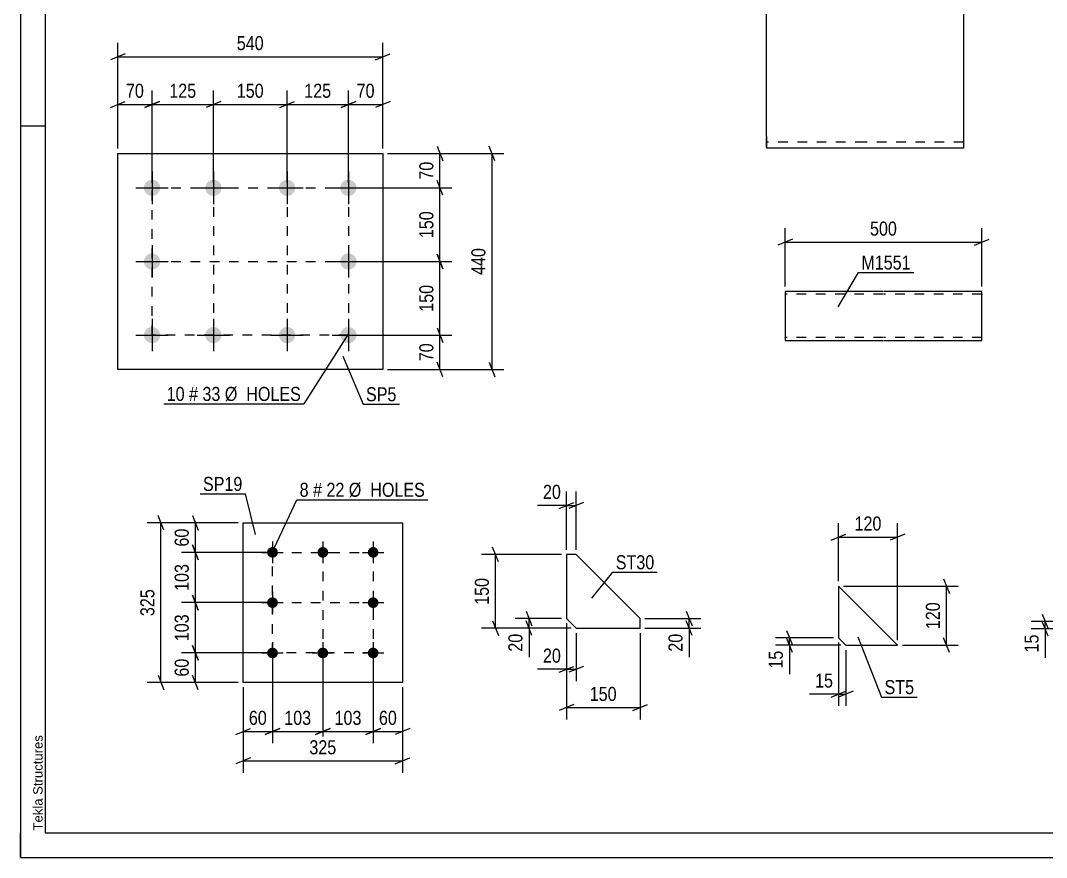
# Model space of a CAD drawing. Header units: millimetres. Extents: x 0 to 420, y 0 to 297.
# Drawn here: x 0 to 209, y 0 to 170.5 of the extents above; entities that cross this region are included whole.
import ezdxf

# ---------------------------------------------------------------- set-up
doc = ezdxf.new("R2010")
doc.units = ezdxf.units.MM
doc.linetypes.add('DXK_LINE_DOT2', pattern=[3.9198, 1.9599, -1.9599])
doc.styles.add('Arial', font='ARIAL.TTF', dxfattribs={"height": 0.2})
doc.styles.add('Arial Narrow', font='ARIALN.TTF', dxfattribs={"height": 0.2})

# ---------------------------------------------------------------- blocks, each defined once
blk = doc.blocks.new('Unknown-348435967-1132')
at = {"color": 5, "linetype": 'Continuous'}
for p, q in [((0, 297), (0, 0)), ((5, 292), (5, 5)), ((5, 149), (0, 149)), ((0, 0), (0, 5)), ((5, 5), (415, 5)), ((0, 0), (420, 0))]:
    blk.add_line(p, q, dxfattribs=at)
at = {"color": 174, "linetype": 'Continuous', "style": 'Arial'}
blk.add_text('Tekla Structures', height=1.9102, rotation=90, dxfattribs=at).set_placement((4.5, 5.5))
blk = doc.blocks.new('Part-348435967-1983 - 1934')
at = {"color": 2, "linetype": 'Continuous'}
for p, q in [((19.8, 99.44), (19.8, 143.44)), ((19.8, 143.44), (73.8, 143.44)), ((73.8, 143.44), (73.8, 99.44)), ((73.8, 99.44), (19.8, 99.44))]:
    blk.add_line(p, q, dxfattribs=at)
blk = doc.blocks.new('Bolt-348435967-1968 - 1934')
at = {"linetype": 'Continuous'}
for points in [[(26.8, 138.09, -1), (26.8, 134.79, -1)], [(39.3, 138.09, -1), (39.3, 134.79, -1)], [(54.3, 138.09, -1), (54.3, 134.79, -1)], [(66.8, 138.09, -1), (66.8, 134.79, -1)], [(26.8, 123.09, -1), (26.8, 119.79, -1)], [(66.8, 123.09, -1), (66.8, 119.79, -1)], [(26.8, 108.09, -1), (26.8, 104.79, -1)], [(39.3, 108.09, -1), (39.3, 104.79, -1)], [(54.3, 108.09, -1), (54.3, 104.79, -1)], [(66.8, 108.09, -1), (66.8, 104.79, -1)]]:
    blk.add_hatch(color=1, dxfattribs=at).paths.add_polyline_path(points)
at = {"color": 1, "linetype": 'Continuous'}
for p, q in [((26.8, 139.74), (26.8, 133.14)), ((39.3, 139.74), (39.3, 133.14)), ((54.3, 139.74), (54.3, 133.14)), ((66.8, 139.74), (66.8, 133.14)), ((23.5, 136.44), (30.1, 136.44)), ((36, 136.44), (42.6, 136.44)), ((51, 136.44), (57.6, 136.44)), ((63.5, 136.44), (70.1, 136.44)), ((26.8, 124.74), (26.8, 118.14)), ((66.8, 124.74), (66.8, 118.14)), ((23.5, 121.44), (30.1, 121.44)), ((63.5, 121.44), (70.1, 121.44)), ((26.8, 109.74), (26.8, 103.14)), ((39.3, 109.74), (39.3, 103.14)), ((54.3, 109.74), (54.3, 103.14)), ((66.8, 109.74), (66.8, 103.14)), ((23.5, 106.44), (30.1, 106.44)), ((36, 106.44), (42.6, 106.44)), ((51, 106.44), (57.6, 106.44)), ((63.5, 106.44), (70.1, 106.44))]:
    blk.add_line(p, q, dxfattribs=at)
blk = doc.blocks.new('Part-348435967-1813 - 1797')
at = {"color": 2, "linetype": 'Continuous'}
for p, q in [((166.66, 55.27), (166.66, 44.77)), ((166.66, 55.27), (178.66, 43.27)), ((166.66, 44.77), (168.16, 43.27)), ((168.16, 43.27), (178.66, 43.27))]:
    blk.add_line(p, q, dxfattribs=at)
blk = doc.blocks.new('Part-348435967-2392 - 2375')
at = {"color": 2, "linetype": 'Continuous'}
for p, q in [((172.01, 174.53), (152.01, 174.53)), ((152.01, 146.93), (152.01, 174.53)), ((192.11, 174.53), (172.11, 174.53)), ((192.11, 174.53), (192.11, 144.53)), ((152.01, 146.93), (152.01, 144.53)), ((172.01, 144.53), (152.01, 144.53)), ((192.11, 144.53), (172.11, 144.53))]:
    blk.add_line(p, q, dxfattribs=at)
at = {"color": 7, "linetype": 'DXK_LINE_DOT2'}
for p, q in [((172.01, 173.33), (152.01, 173.33)), ((192.11, 173.33), (172.11, 173.33)), ((152.01, 144.71), (152.01, 146.93)), ((152.01, 145.73), (152.01, 145.82)), ((172.01, 145.73), (152.01, 145.73)), ((192.11, 145.73), (172.11, 145.73)), ((192.11, 145.73), (192.11, 145.82))]:
    blk.add_line(p, q, dxfattribs=at)
blk = doc.blocks.new('Part-348435967-1731 - 1729')
at = {"color": 2, "linetype": 'Continuous'}
for p, q in [((113.22, 61.71), (111.22, 61.71)), ((111.22, 61.71), (111.22, 48.71)), ((126.22, 48.71), (113.22, 61.71)), ((111.22, 48.71), (113.22, 46.71)), ((126.22, 46.71), (126.22, 48.71)), ((113.22, 46.71), (126.22, 46.71))]:
    blk.add_line(p, q, dxfattribs=at)
blk = doc.blocks.new('Part-348435967-1619 - 1603')
at = {"color": 2, "linetype": 'Continuous'}
for p, q in [((45.34, 35.67), (45.34, 68.17)), ((45.34, 68.17), (77.84, 68.17)), ((77.84, 68.17), (77.84, 35.67)), ((77.84, 35.67), (45.34, 35.67))]:
    blk.add_line(p, q, dxfattribs=at)
blk = doc.blocks.new('Bolt-348435967-1652 - 1603')
at = {"linetype": 'Continuous'}
for points in [[(51.34, 63.27, -1), (51.34, 61.07, -1)], [(61.59, 63.27, -1), (61.59, 61.07, -1)], [(71.84, 63.27, -1), (71.84, 61.07, -1)], [(51.34, 53.02, -1), (51.34, 50.82, -1)], [(71.84, 53.02, -1), (71.84, 50.82, -1)], [(51.34, 42.77, -1), (51.34, 40.57, -1)], [(61.59, 42.77, -1), (61.59, 40.57, -1)], [(71.84, 42.77, -1), (71.84, 40.57, -1)]]:
    blk.add_hatch(color=1, dxfattribs=at).paths.add_polyline_path(points)
at = {"color": 1, "linetype": 'Continuous'}
for p, q in [((51.34, 64.37), (51.34, 59.97)), ((61.59, 64.37), (61.59, 59.97)), ((71.84, 64.37), (71.84, 59.97)), ((49.14, 62.17), (53.54, 62.17)), ((59.39, 62.17), (63.79, 62.17)), ((69.64, 62.17), (74.04, 62.17)), ((51.34, 54.12), (51.34, 49.72)), ((71.84, 54.12), (71.84, 49.72)), ((49.14, 51.92), (53.54, 51.92)), ((69.64, 51.92), (74.04, 51.92)), ((51.34, 43.87), (51.34, 39.47)), ((61.59, 43.87), (61.59, 39.47)), ((71.84, 43.87), (71.84, 39.47)), ((49.14, 41.67), (53.54, 41.67)), ((59.39, 41.67), (63.79, 41.67)), ((69.64, 41.67), (74.04, 41.67))]:
    blk.add_line(p, q, dxfattribs=at)
blk = doc.blocks.new('Part-348435967-1306 - 1290')
at = {"color": 2, "linetype": 'Continuous'}
for p, q in [((175.76, 115.35), (155.76, 115.35)), ((155.76, 115.35), (155.76, 105.44)), ((195.86, 115.35), (175.86, 115.35)), ((195.86, 106.55), (195.86, 115.35)), ((155.76, 105.44), (155.76, 105.35)), ((155.76, 105.35), (175.76, 105.35)), ((175.86, 105.35), (195.86, 105.35)), ((195.86, 105.35), (195.86, 106.55))]:
    blk.add_line(p, q, dxfattribs=at)
at = {"color": 7, "linetype": 'DXK_LINE_DOT2'}
for p, q in [((175.76, 114.75), (155.76, 114.75)), ((195.86, 114.75), (175.86, 114.75)), ((195.86, 114.71), (195.86, 114.75)), ((195.86, 114.75), (195.86, 114.71)), ((195.86, 114.61), (195.86, 114.71)), ((195.86, 114.71), (195.86, 114.61)), ((155.76, 105.95), (155.76, 106)), ((175.76, 105.95), (155.76, 105.95)), ((195.86, 105.95), (175.86, 105.95)), ((195.86, 106), (195.86, 106.32)), ((195.86, 105.95), (195.86, 106))]:
    blk.add_line(p, q, dxfattribs=at)
blk = doc.blocks.new('Rectangle-348435967-9163 - 1934')
at = {"color": 1, "linetype": 'DXK_LINE_DOT2'}
blk.add_lwpolyline([(26.8, 136.44), (66.8, 136.44), (66.8, 106.44), (26.8, 106.44), (26.8, 136.44)], close=True, dxfattribs=at)
blk = doc.blocks.new('Rectangle-348435967-9217 - 1603')
at = {"color": 1, "linetype": 'DXK_LINE_DOT2'}
blk.add_lwpolyline([(51.34, 62.17), (71.84, 62.17), (71.84, 41.67), (51.34, 41.67), (51.34, 62.17)], close=True, dxfattribs=at)
blk = doc.blocks.new('Line-348435967-9196 - 1934')
at = {"color": 1, "linetype": 'DXK_LINE_DOT2'}
blk.add_line((26.8, 121.44), (66.8, 121.44), dxfattribs=at)
blk = doc.blocks.new('Line-348435967-9237 - 1603')
at = {"color": 1, "linetype": 'DXK_LINE_DOT2'}
blk.add_line((51.34, 51.92), (71.84, 51.92), dxfattribs=at)
blk = doc.blocks.new('Line-348435967-9203 - 1934')
at = {"color": 1, "linetype": 'DXK_LINE_DOT2'}
blk.add_line((54.3, 136.44), (54.3, 106.44), dxfattribs=at)
blk = doc.blocks.new('Line-348435967-9244 - 1603')
at = {"color": 1, "linetype": 'DXK_LINE_DOT2'}
blk.add_line((61.59, 62.17), (61.59, 41.67), dxfattribs=at)
blk = doc.blocks.new('Line-348435967-9210 - 1934')
at = {"color": 1, "linetype": 'DXK_LINE_DOT2'}
blk.add_line((39.3, 136.44), (39.3, 106.44), dxfattribs=at)
blk = doc.blocks.new('StraightDimension-348435967-1985 - 1934')
at = {"color": 7, "linetype": 'Continuous'}
for p, q in [((84.86, 107.94), (86.06, 104.94)), ((67.8, 106.44), (87.86, 106.44)), ((85.46, 99.44), (85.46, 106.44)), ((86.06, 97.94), (84.86, 100.94)), ((74.8, 99.44), (87.86, 99.44))]:
    blk.add_line(p, q, dxfattribs=at)
at = {"color": 0}
blk.add_wipeout([(84.71, 105.36), (80.51, 105.36), (80.51, 100.51), (84.71, 100.51)], dxfattribs=at)
at = {"color": 3, "style": 'Arial Narrow'}
blk.add_text('70', height=2.863, rotation=90.0002, dxfattribs=at).set_placement((84.11, 101.11))
blk = doc.blocks.new('StraightDimension-348435967-1995 - 1934')
at = {"color": 7, "linetype": 'Continuous'}
for p, q in [((67.8, 121.44), (87.86, 121.44)), ((86.06, 119.94), (84.86, 122.94)), ((85.46, 106.44), (85.46, 121.44)), ((84.86, 107.94), (86.06, 104.94)), ((67.8, 106.44), (87.86, 106.44))]:
    blk.add_line(p, q, dxfattribs=at)
at = {"color": 0}
blk.add_wipeout([(84.71, 117.28), (80.51, 117.28), (80.51, 110.59), (84.71, 110.59)], dxfattribs=at)
at = {"color": 3, "style": 'Arial Narrow'}
blk.add_text('150', height=2.863, rotation=90.0002, dxfattribs=at).set_placement((84.11, 111.19))
blk = doc.blocks.new('StraightDimension-348435967-1997 - 1934')
at = {"color": 7, "linetype": 'Continuous'}
for p, q in [((67.8, 136.44), (87.86, 136.44)), ((86.06, 134.94), (84.86, 137.94)), ((85.46, 121.44), (85.46, 136.44)), ((67.8, 121.44), (87.86, 121.44)), ((84.86, 122.94), (86.06, 119.94))]:
    blk.add_line(p, q, dxfattribs=at)
at = {"color": 0}
blk.add_wipeout([(84.71, 132.28), (80.51, 132.28), (80.51, 125.59), (84.71, 125.59)], dxfattribs=at)
at = {"color": 3, "style": 'Arial Narrow'}
blk.add_text('150', height=2.863, rotation=90.0002, dxfattribs=at).set_placement((84.11, 126.19))
blk = doc.blocks.new('StraightDimension-348435967-1999 - 1934')
at = {"color": 7, "linetype": 'Continuous'}
for p, q in [((84.86, 144.94), (86.06, 141.94)), ((74.8, 143.44), (87.86, 143.44)), ((85.46, 136.44), (85.46, 143.44)), ((67.8, 136.44), (87.86, 136.44)), ((86.06, 134.94), (84.86, 137.94))]:
    blk.add_line(p, q, dxfattribs=at)
at = {"color": 0}
blk.add_wipeout([(84.71, 142.36), (80.51, 142.36), (80.51, 137.51), (84.71, 137.51)], dxfattribs=at)
at = {"color": 3, "style": 'Arial Narrow'}
blk.add_text('70', height=2.863, rotation=90.0002, dxfattribs=at).set_placement((84.11, 138.11))
blk = doc.blocks.new('StraightDimension-348435967-2010 - 1934')
at = {"color": 7, "linetype": 'Continuous'}
for p, q in [((96.66, 141.94), (95.46, 144.94)), ((74.8, 143.44), (98.46, 143.44)), ((96.06, 99.44), (96.06, 143.44)), ((95.46, 100.94), (96.66, 97.94)), ((74.8, 99.44), (98.46, 99.44))]:
    blk.add_line(p, q, dxfattribs=at)
at = {"color": 0}
blk.add_wipeout([(95.31, 124.78), (91.11, 124.78), (91.11, 118.09), (95.31, 118.09)], dxfattribs=at)
at = {"color": 3, "style": 'Arial Narrow'}
blk.add_text('440', height=2.863, rotation=90.0002, dxfattribs=at).set_placement((94.71, 118.69))
blk = doc.blocks.new('StraightDimension-348435967-2021 - 1934')
at = {"color": 7, "linetype": 'Continuous'}
for p, q in [((66.8, 137.44), (66.8, 156.29)), ((73.8, 144.44), (73.8, 156.29)), ((65.3, 152.84), (68.3, 154.04)), ((66.8, 153.44), (73.8, 153.44)), ((75.3, 154.04), (72.3, 152.84))]:
    blk.add_line(p, q, dxfattribs=at)
at = {"color": 0}
blk.add_wipeout([(72.73, 154.19), (72.73, 158.39), (67.88, 158.39), (67.88, 154.19)], dxfattribs=at)
at = {"color": 3, "style": 'Arial Narrow'}
blk.add_text('70', height=2.863, dxfattribs=at).set_placement((68.48, 154.79))
blk = doc.blocks.new('StraightDimension-348435967-2031 - 1934')
at = {"color": 7, "linetype": 'Continuous'}
for p, q in [((54.3, 137.44), (54.3, 156.29)), ((66.8, 137.44), (66.8, 156.29)), ((52.8, 152.84), (55.8, 154.04)), ((54.3, 153.44), (66.8, 153.44)), ((68.3, 154.04), (65.3, 152.84))]:
    blk.add_line(p, q, dxfattribs=at)
at = {"color": 0}
blk.add_wipeout([(63.9, 154.19), (63.9, 158.39), (57.21, 158.39), (57.21, 154.19)], dxfattribs=at)
at = {"color": 3, "style": 'Arial Narrow'}
blk.add_text('125', height=2.863, dxfattribs=at).set_placement((57.81, 154.79))
blk = doc.blocks.new('StraightDimension-348435967-2033 - 1934')
at = {"color": 7, "linetype": 'Continuous'}
for p, q in [((39.3, 137.44), (39.3, 156.29)), ((54.3, 137.44), (54.3, 156.29)), ((40.8, 154.04), (37.8, 152.84)), ((39.3, 153.44), (54.3, 153.44)), ((52.8, 152.84), (55.8, 154.04))]:
    blk.add_line(p, q, dxfattribs=at)
at = {"color": 0}
blk.add_wipeout([(50.15, 154.19), (50.15, 158.39), (43.46, 158.39), (43.46, 154.19)], dxfattribs=at)
at = {"color": 3, "style": 'Arial Narrow'}
blk.add_text('150', height=2.863, dxfattribs=at).set_placement((44.06, 154.79))
blk = doc.blocks.new('StraightDimension-348435967-2035 - 1934')
at = {"color": 7, "linetype": 'Continuous'}
for p, q in [((26.8, 137.44), (26.8, 156.29)), ((39.3, 137.44), (39.3, 156.29)), ((25.3, 152.84), (28.3, 154.04)), ((26.8, 153.44), (39.3, 153.44)), ((40.8, 154.04), (37.8, 152.84))]:
    blk.add_line(p, q, dxfattribs=at)
at = {"color": 0}
blk.add_wipeout([(36.4, 154.19), (36.4, 158.39), (29.71, 158.39), (29.71, 154.19)], dxfattribs=at)
at = {"color": 3, "style": 'Arial Narrow'}
blk.add_text('125', height=2.863, dxfattribs=at).set_placement((30.31, 154.79))
blk = doc.blocks.new('StraightDimension-348435967-2037 - 1934')
at = {"color": 7, "linetype": 'Continuous'}
for p, q in [((19.8, 144.44), (19.8, 156.29)), ((26.8, 137.44), (26.8, 156.29)), ((18.3, 152.84), (21.3, 154.04)), ((19.8, 153.44), (26.8, 153.44)), ((28.3, 154.04), (25.3, 152.84))]:
    blk.add_line(p, q, dxfattribs=at)
at = {"color": 0}
blk.add_wipeout([(25.73, 154.19), (25.73, 158.39), (20.88, 158.39), (20.88, 154.19)], dxfattribs=at)
at = {"color": 3, "style": 'Arial Narrow'}
blk.add_text('70', height=2.863, dxfattribs=at).set_placement((21.48, 154.79))
blk = doc.blocks.new('StraightDimension-348435967-2048 - 1934')
at = {"color": 7, "linetype": 'Continuous'}
for p, q in [((19.8, 144.44), (19.8, 166)), ((73.8, 144.44), (73.8, 166)), ((21.3, 163.75), (18.3, 162.55)), ((19.8, 163.15), (73.8, 163.15)), ((72.3, 162.55), (75.3, 163.75))]:
    blk.add_line(p, q, dxfattribs=at)
at = {"color": 0}
blk.add_wipeout([(50.15, 163.9), (50.15, 168.1), (43.46, 168.1), (43.46, 163.9)], dxfattribs=at)
at = {"color": 3, "style": 'Arial Narrow'}
blk.add_text('540', height=2.863, dxfattribs=at).set_placement((44.06, 164.5))
blk = doc.blocks.new('StraightDimension-348435967-1833 - 1797')
at = {"color": 7, "linetype": 'Continuous'}
for p, q in [((166.66, 56.27), (166.66, 68.12)), ((178.66, 44.27), (178.66, 68.12)), ((165.16, 64.67), (168.16, 65.87)), ((166.66, 65.27), (178.66, 65.27)), ((180.16, 65.87), (177.16, 64.67))]:
    blk.add_line(p, q, dxfattribs=at)
at = {"color": 0}
blk.add_wipeout([(176.01, 66.02), (176.01, 70.22), (169.32, 70.22), (169.32, 66.02)], dxfattribs=at)
at = {"color": 3, "style": 'Arial Narrow'}
blk.add_text('120', height=2.863, dxfattribs=at).set_placement((169.92, 66.62))
blk = doc.blocks.new('StraightDimension-348435967-1815 - 1797')
at = {"color": 7, "linetype": 'Continuous'}
for p, q in [((188.06, 56.77), (189.26, 53.77)), ((167.66, 55.27), (191.06, 55.27)), ((188.66, 43.27), (188.66, 55.27)), ((189.26, 41.77), (188.06, 44.77)), ((179.66, 43.27), (191.06, 43.27))]:
    blk.add_line(p, q, dxfattribs=at)
at = {"color": 0}
blk.add_wipeout([(187.91, 52.61), (183.71, 52.61), (183.71, 45.92), (187.91, 45.92)], dxfattribs=at)
at = {"color": 3, "style": 'Arial Narrow'}
blk.add_text('120', height=2.863, rotation=90.0002, dxfattribs=at).set_placement((187.31, 46.52))
blk = doc.blocks.new('StraightDimension-348435967-1822 - 1797')
at = {"color": 7, "linetype": 'Continuous'}
for p, q in [((156.06, 46.27), (157.26, 43.27)), ((165.66, 44.77), (153.81, 44.77)), ((157.26, 41.77), (156.06, 44.77)), ((156.66, 43.27), (156.66, 44.77)), ((167.16, 43.27), (153.81, 43.27))]:
    blk.add_line(p, q, dxfattribs=at)
at = {"color": 0}
blk.add_wipeout([(155.91, 42.74), (151.71, 42.74), (151.71, 37.88), (155.91, 37.88)], dxfattribs=at)
at = {"color": 7, "linetype": 'Continuous'}
blk.add_line((156.66, 43.27), (156.66, 37.36), dxfattribs=at)
blk.add_line((156.66, 43.27), (156.66, 37.36), dxfattribs=at)
at = {"color": 3, "style": 'Arial Narrow'}
blk.add_text('15', height=2.863, rotation=90.0002, dxfattribs=at).set_placement((155.31, 38.48))
blk = doc.blocks.new('StraightDimension-348435967-1842 - 1797')
at = {"color": 7, "linetype": 'Continuous'}
for p, q in [((166.66, 43.77), (166.66, 30.87)), ((168.16, 42.27), (168.16, 30.87)), ((165.16, 32.67), (168.16, 33.87)), ((169.66, 33.87), (166.66, 32.67)), ((166.66, 33.27), (168.16, 33.27))]:
    blk.add_line(p, q, dxfattribs=at)
at = {"color": 0}
blk.add_wipeout([(166.14, 34.02), (166.14, 38.22), (161.28, 38.22), (161.28, 34.02)], dxfattribs=at)
at = {"color": 7, "linetype": 'Continuous'}
blk.add_line((166.66, 33.27), (160.76, 33.27), dxfattribs=at)
blk.add_line((166.66, 33.27), (160.76, 33.27), dxfattribs=at)
at = {"color": 3, "style": 'Arial Narrow'}
blk.add_text('15', height=2.863, dxfattribs=at).set_placement((161.88, 34.62))
blk = doc.blocks.new('StraightDimension-348435967-1776 - 1729')
at = {"color": 7, "linetype": 'Continuous'}
for p, q in [((111.22, 47.71), (111.22, 28.14)), ((126.22, 45.71), (126.22, 28.14)), ((112.72, 31.14), (109.72, 29.94)), ((111.22, 30.54), (126.22, 30.54)), ((124.72, 29.94), (127.72, 31.14))]:
    blk.add_line(p, q, dxfattribs=at)
at = {"color": 0}
blk.add_wipeout([(122.06, 31.29), (122.06, 35.49), (115.37, 35.49), (115.37, 31.29)], dxfattribs=at)
at = {"color": 3, "style": 'Arial Narrow'}
blk.add_text('150', height=2.863, dxfattribs=at).set_placement((115.97, 31.89))
blk = doc.blocks.new('StraightDimension-348435967-1765 - 1729')
at = {"color": 7, "linetype": 'Continuous'}
for p, q in [((103, 50.21), (104.2, 47.21)), ((110.22, 48.71), (100.75, 48.71)), ((104.2, 45.21), (103, 48.21)), ((103.6, 46.71), (103.6, 48.71)), ((112.22, 46.71), (100.75, 46.71))]:
    blk.add_line(p, q, dxfattribs=at)
at = {"color": 0}
blk.add_wipeout([(102.85, 46.19), (98.65, 46.19), (98.65, 41.33), (102.85, 41.33)], dxfattribs=at)
at = {"color": 7, "linetype": 'Continuous'}
blk.add_line((103.6, 46.71), (103.6, 40.81), dxfattribs=at)
blk.add_line((103.6, 46.71), (103.6, 40.81), dxfattribs=at)
at = {"color": 3, "style": 'Arial Narrow'}
blk.add_text('20', height=2.863, rotation=90.0002, dxfattribs=at).set_placement((102.25, 41.93))
blk = doc.blocks.new('StraightDimension-348435967-1733 - 1729')
at = {"color": 7, "linetype": 'Continuous'}
for p, q in [((111.22, 62.71), (111.22, 74.56)), ((113.22, 62.71), (113.22, 74.56)), ((109.72, 71.11), (112.72, 72.31)), ((111.22, 71.71), (113.22, 71.71)), ((114.72, 72.31), (111.72, 71.11))]:
    blk.add_line(p, q, dxfattribs=at)
at = {"color": 0}
blk.add_wipeout([(110.69, 72.46), (110.69, 76.66), (105.84, 76.66), (105.84, 72.46)], dxfattribs=at)
at = {"color": 7, "linetype": 'Continuous'}
blk.add_line((111.22, 71.71), (105.31, 71.71), dxfattribs=at)
blk.add_line((111.22, 71.71), (105.31, 71.71), dxfattribs=at)
at = {"color": 3, "style": 'Arial Narrow'}
blk.add_text('20', height=2.863, dxfattribs=at).set_placement((106.44, 73.06))
blk = doc.blocks.new('StraightDimension-348435967-1746 - 1729')
at = {"color": 7, "linetype": 'Continuous'}
for p, q in [((111.22, 47.71), (111.22, 35.94)), ((113.22, 45.71), (113.22, 35.94)), ((109.72, 37.74), (112.72, 38.94)), ((111.22, 38.34), (113.22, 38.34)), ((114.72, 38.94), (111.72, 37.74))]:
    blk.add_line(p, q, dxfattribs=at)
at = {"color": 0}
blk.add_wipeout([(110.69, 39.09), (110.69, 43.29), (105.84, 43.29), (105.84, 39.09)], dxfattribs=at)
at = {"color": 7, "linetype": 'Continuous'}
blk.add_line((111.22, 38.34), (105.31, 38.34), dxfattribs=at)
blk.add_line((111.22, 38.34), (105.31, 38.34), dxfattribs=at)
at = {"color": 3, "style": 'Arial Narrow'}
blk.add_text('20', height=2.863, dxfattribs=at).set_placement((106.44, 39.69))
blk = doc.blocks.new('StraightDimension-348435967-1758 - 1729')
at = {"color": 7, "linetype": 'Continuous'}
for p, q in [((135.62, 50.21), (136.82, 47.21)), ((127.22, 48.71), (138.62, 48.71)), ((136.82, 45.21), (135.62, 48.21)), ((136.22, 46.71), (136.22, 48.71)), ((127.22, 46.71), (138.62, 46.71))]:
    blk.add_line(p, q, dxfattribs=at)
at = {"color": 0}
blk.add_wipeout([(135.47, 46.19), (131.27, 46.19), (131.27, 41.33), (135.47, 41.33)], dxfattribs=at)
at = {"color": 7, "linetype": 'Continuous'}
blk.add_line((136.22, 46.71), (136.22, 40.81), dxfattribs=at)
blk.add_line((136.22, 46.71), (136.22, 40.81), dxfattribs=at)
at = {"color": 3, "style": 'Arial Narrow'}
blk.add_text('20', height=2.863, rotation=90.0002, dxfattribs=at).set_placement((134.87, 41.93))
blk = doc.blocks.new('StraightDimension-348435967-1783 - 1729')
at = {"color": 7, "linetype": 'Continuous'}
for p, q in [((97.37, 60.21), (96.17, 63.21)), ((110.22, 61.71), (93.92, 61.71)), ((96.77, 46.71), (96.77, 61.71)), ((96.17, 48.21), (97.37, 45.21)), ((112.22, 46.71), (93.92, 46.71))]:
    blk.add_line(p, q, dxfattribs=at)
at = {"color": 0}
blk.add_wipeout([(96.02, 57.55), (91.82, 57.55), (91.82, 50.87), (96.02, 50.87)], dxfattribs=at)
at = {"color": 3, "style": 'Arial Narrow'}
blk.add_text('150', height=2.863, rotation=90.0002, dxfattribs=at).set_placement((95.42, 51.47))
blk = doc.blocks.new('StraightDimension-348435967-1679 - 1603')
at = {"color": 7, "linetype": 'Continuous'}
for p, q in [((29.22, 66.67), (28.02, 69.67)), ((44.34, 68.17), (25.77, 68.17)), ((28.62, 35.67), (28.62, 68.17)), ((44.34, 35.67), (25.77, 35.67)), ((28.02, 37.17), (29.22, 34.17))]:
    blk.add_line(p, q, dxfattribs=at)
at = {"color": 0}
blk.add_wipeout([(27.87, 55.27), (23.67, 55.27), (23.67, 48.58), (27.87, 48.58)], dxfattribs=at)
at = {"color": 3, "style": 'Arial Narrow'}
blk.add_text('325', height=2.863, rotation=90.0002, dxfattribs=at).set_placement((27.27, 49.18))
blk = doc.blocks.new('StraightDimension-348435967-1654 - 1603')
at = {"color": 7, "linetype": 'Continuous'}
for p, q in [((35.02, 43.17), (36.22, 40.17)), ((50.34, 41.67), (32.77, 41.67)), ((35.62, 35.67), (35.62, 41.67)), ((44.34, 35.67), (32.77, 35.67)), ((36.22, 34.17), (35.02, 37.17))]:
    blk.add_line(p, q, dxfattribs=at)
at = {"color": 0}
blk.add_wipeout([(34.87, 41.1), (30.67, 41.1), (30.67, 36.25), (34.87, 36.25)], dxfattribs=at)
at = {"color": 3, "style": 'Arial Narrow'}
blk.add_text('60', height=2.863, rotation=90.0002, dxfattribs=at).set_placement((34.27, 36.85))
blk = doc.blocks.new('StraightDimension-348435967-1664 - 1603')
at = {"color": 7, "linetype": 'Continuous'}
for p, q in [((35.02, 53.42), (36.22, 50.42)), ((50.34, 51.92), (32.77, 51.92)), ((35.62, 41.67), (35.62, 51.92)), ((36.22, 40.17), (35.02, 43.17)), ((50.34, 41.67), (32.77, 41.67))]:
    blk.add_line(p, q, dxfattribs=at)
at = {"color": 0}
blk.add_wipeout([(34.87, 50.14), (30.67, 50.14), (30.67, 43.46), (34.87, 43.46)], dxfattribs=at)
at = {"color": 3, "style": 'Arial Narrow'}
blk.add_text('103', height=2.863, rotation=90.0002, dxfattribs=at).set_placement((34.27, 44.06))
blk = doc.blocks.new('StraightDimension-348435967-1666 - 1603')
at = {"color": 7, "linetype": 'Continuous'}
for p, q in [((35.02, 63.67), (36.22, 60.67)), ((50.34, 62.17), (32.77, 62.17)), ((35.62, 51.92), (35.62, 62.17)), ((36.22, 50.42), (35.02, 53.42)), ((50.34, 51.92), (32.77, 51.92))]:
    blk.add_line(p, q, dxfattribs=at)
at = {"color": 0}
blk.add_wipeout([(34.87, 60.39), (30.67, 60.39), (30.67, 53.71), (34.87, 53.71)], dxfattribs=at)
at = {"color": 3, "style": 'Arial Narrow'}
blk.add_text('103', height=2.863, rotation=90.0002, dxfattribs=at).set_placement((34.27, 54.31))
blk = doc.blocks.new('StraightDimension-348435967-1668 - 1603')
at = {"color": 7, "linetype": 'Continuous'}
for p, q in [((35.02, 69.67), (36.22, 66.67)), ((44.34, 68.17), (32.77, 68.17)), ((35.62, 62.17), (35.62, 68.17)), ((36.22, 60.67), (35.02, 63.67)), ((50.34, 62.17), (32.77, 62.17))]:
    blk.add_line(p, q, dxfattribs=at)
at = {"color": 0}
blk.add_wipeout([(34.87, 67.6), (30.67, 67.6), (30.67, 62.75), (34.87, 62.75)], dxfattribs=at)
at = {"color": 3, "style": 'Arial Narrow'}
blk.add_text('60', height=2.863, rotation=90.0002, dxfattribs=at).set_placement((34.27, 63.35))
blk = doc.blocks.new('StraightDimension-348435967-1690 - 1603')
at = {"color": 7, "linetype": 'Continuous'}
for p, q in [((71.84, 40.67), (71.84, 23.27)), ((77.84, 34.67), (77.84, 23.27)), ((70.34, 25.07), (73.34, 26.27)), ((71.84, 25.67), (77.84, 25.67)), ((79.34, 26.27), (76.34, 25.07))]:
    blk.add_line(p, q, dxfattribs=at)
at = {"color": 0}
blk.add_wipeout([(77.27, 26.42), (77.27, 30.62), (72.42, 30.62), (72.42, 26.42)], dxfattribs=at)
at = {"color": 3, "style": 'Arial Narrow'}
blk.add_text('60', height=2.863, dxfattribs=at).set_placement((73.02, 27.02))
blk = doc.blocks.new('StraightDimension-348435967-1700 - 1603')
at = {"color": 7, "linetype": 'Continuous'}
for p, q in [((61.59, 40.67), (61.59, 23.27)), ((71.84, 40.67), (71.84, 23.27)), ((60.09, 25.07), (63.09, 26.27)), ((61.59, 25.67), (71.84, 25.67)), ((73.34, 26.27), (70.34, 25.07))]:
    blk.add_line(p, q, dxfattribs=at)
at = {"color": 0}
blk.add_wipeout([(70.06, 26.42), (70.06, 30.62), (63.38, 30.62), (63.38, 26.42)], dxfattribs=at)
at = {"color": 3, "style": 'Arial Narrow'}
blk.add_text('103', height=2.863, dxfattribs=at).set_placement((63.98, 27.02))
blk = doc.blocks.new('StraightDimension-348435967-1702 - 1603')
at = {"color": 7, "linetype": 'Continuous'}
for p, q in [((51.34, 40.67), (51.34, 23.27)), ((61.59, 40.67), (61.59, 23.27)), ((49.84, 25.07), (52.84, 26.27)), ((51.34, 25.67), (61.59, 25.67)), ((63.09, 26.27), (60.09, 25.07))]:
    blk.add_line(p, q, dxfattribs=at)
at = {"color": 0}
blk.add_wipeout([(59.81, 26.42), (59.81, 30.62), (53.13, 30.62), (53.13, 26.42)], dxfattribs=at)
at = {"color": 3, "style": 'Arial Narrow'}
blk.add_text('103', height=2.863, dxfattribs=at).set_placement((53.73, 27.02))
blk = doc.blocks.new('StraightDimension-348435967-1704 - 1603')
at = {"color": 7, "linetype": 'Continuous'}
for p, q in [((51.34, 40.67), (51.34, 23.27)), ((45.34, 34.67), (45.34, 23.27)), ((43.84, 25.07), (46.84, 26.27)), ((45.34, 25.67), (51.34, 25.67)), ((52.84, 26.27), (49.84, 25.07))]:
    blk.add_line(p, q, dxfattribs=at)
at = {"color": 0}
blk.add_wipeout([(50.77, 26.42), (50.77, 30.62), (45.92, 30.62), (45.92, 26.42)], dxfattribs=at)
at = {"color": 3, "style": 'Arial Narrow'}
blk.add_text('60', height=2.863, dxfattribs=at).set_placement((46.52, 27.02))
blk = doc.blocks.new('StraightDimension-348435967-1715 - 1603')
at = {"color": 7, "linetype": 'Continuous'}
for p, q in [((45.34, 34.67), (45.34, 17.27)), ((77.84, 34.67), (77.84, 17.27)), ((46.84, 20.27), (43.84, 19.07)), ((45.34, 19.67), (77.84, 19.67)), ((76.34, 19.07), (79.34, 20.27))]:
    blk.add_line(p, q, dxfattribs=at)
at = {"color": 0}
blk.add_wipeout([(64.94, 20.42), (64.94, 24.62), (58.25, 24.62), (58.25, 20.42)], dxfattribs=at)
at = {"color": 3, "style": 'Arial Narrow'}
blk.add_text('325', height=2.863, dxfattribs=at).set_placement((58.85, 21.02))
blk = doc.blocks.new('StraightDimension-348435967-1350 - 1319')
at = {"color": 7, "linetype": 'Continuous'}
for p, q in [((208.16, 49.56), (209.36, 46.56)), ((217.76, 48.06), (205.91, 48.06)), ((219.26, 46.56), (205.91, 46.56)), ((209.36, 45.06), (208.16, 48.06)), ((208.76, 46.56), (208.76, 48.06))]:
    blk.add_line(p, q, dxfattribs=at)
at = {"color": 0}
blk.add_wipeout([(208.01, 46.03), (203.81, 46.03), (203.81, 41.18), (208.01, 41.18)], dxfattribs=at)
at = {"color": 7, "linetype": 'Continuous'}
blk.add_line((208.76, 46.56), (208.76, 40.65), dxfattribs=at)
blk.add_line((208.76, 46.56), (208.76, 40.65), dxfattribs=at)
at = {"color": 3, "style": 'Arial Narrow'}
blk.add_text('15', height=2.863, rotation=90.0002, dxfattribs=at).set_placement((207.41, 41.78))
blk = doc.blocks.new('StraightDimension-348435967-1309 - 1290')
at = {"color": 7, "linetype": 'Continuous'}
for p, q in [((155.76, 116.35), (155.76, 128.2)), ((195.86, 116.35), (195.86, 128.2)), ((157.26, 125.95), (154.26, 124.75)), ((194.36, 124.75), (197.36, 125.95)), ((155.76, 125.35), (195.86, 125.35))]:
    blk.add_line(p, q, dxfattribs=at)
at = {"color": 0}
blk.add_wipeout([(179.16, 126.1), (179.16, 130.3), (172.47, 130.3), (172.47, 126.1)], dxfattribs=at)
at = {"color": 3, "style": 'Arial Narrow'}
blk.add_text('500', height=2.863, dxfattribs=at).set_placement((173.07, 126.7))
blk = doc.blocks.new('Mark-348435967-1964 - 1934')
at = {"color": 0}
blk.add_wipeout([(33.44, 93.02), (33.44, 96.02), (29.78, 96.02), (29.78, 93.02)], dxfattribs=at)
blk.add_wipeout([(33.44, 93.02), (33.44, 96.02), (29.78, 96.02), (29.78, 93.02)], dxfattribs=at)
blk.add_wipeout([(36.16, 93.02), (36.16, 96.02), (34.34, 96.02), (34.34, 93.02)], dxfattribs=at)
blk.add_wipeout([(36.16, 93.02), (36.16, 96.02), (34.34, 96.02), (34.34, 93.02)], dxfattribs=at)
at = {"color": 3, "style": 'Arial Narrow'}
blk.add_text('10', height=2.863, dxfattribs=at).set_placement((29.78, 93.02))
at = {"color": 0}
blk.add_wipeout([(40.72, 93.02), (40.72, 96.02), (37.06, 96.02), (37.06, 93.02)], dxfattribs=at)
blk.add_wipeout([(40.72, 93.02), (40.72, 96.02), (37.06, 96.02), (37.06, 93.02)], dxfattribs=at)
at = {"color": 3, "style": 'Arial Narrow'}
for s, height, p in [('#', 2.86, (34.34, 93.02)), ('33', 2.863, (37.06, 93.02))]:
    blk.add_text(s, height=height, dxfattribs=at).set_placement(p)
at = {"color": 0}
blk.add_wipeout([(57.15, 93.02), (57.15, 96.02), (41.62, 96.02), (41.62, 93.02)], dxfattribs=at)
blk.add_wipeout([(57.15, 93.02), (57.15, 96.02), (41.62, 96.02), (41.62, 93.02)], dxfattribs=at)
at = {"color": 7, "linetype": 'Continuous'}
for p in [(66.75, 106.64), (29.18, 92.42)]:
    blk.add_line(p, (57.75, 92.42), dxfattribs=at)
at = {"color": 3, "style": 'Arial Narrow'}
blk.add_text('Ø  HOLES', height=2.863, dxfattribs=at).set_placement((41.62, 93.02))
blk = doc.blocks.new('Mark-348435967-1979 - 1934')
at = {"color": 0}
blk.add_wipeout([(76.59, 92.95), (76.59, 95.95), (70.38, 95.95), (70.38, 92.95)], dxfattribs=at)
blk.add_wipeout([(76.59, 92.95), (76.59, 95.95), (70.38, 95.95), (70.38, 92.95)], dxfattribs=at)
at = {"color": 30, "linetype": 'Continuous'}
for p, q in [((65.7, 102.14), (69.78, 92.35)), ((69.78, 92.35), (77.19, 92.35))]:
    blk.add_line(p, q, dxfattribs=at)
at = {"color": 3, "style": 'Arial Narrow'}
blk.add_text('SP5', height=2.863, dxfattribs=at).set_placement((70.38, 92.95))
blk = doc.blocks.new('Mark-348435967-1809 - 1797')
at = {"color": 0}
blk.add_wipeout([(182.06, 33.28), (182.06, 36.28), (176.03, 36.28), (176.03, 33.28)], dxfattribs=at)
blk.add_wipeout([(182.06, 33.28), (182.06, 36.28), (176.03, 36.28), (176.03, 33.28)], dxfattribs=at)
at = {"color": 30, "linetype": 'Continuous'}
for p, q in [((170.56, 44.93), (175.43, 32.68)), ((175.43, 32.68), (182.66, 32.68))]:
    blk.add_line(p, q, dxfattribs=at)
at = {"color": 3, "style": 'Arial Narrow'}
blk.add_text('ST5', height=2.863, dxfattribs=at).set_placement((176.03, 33.28))
blk = doc.blocks.new('Mark-348435967-9513 - 1729')
at = {"color": 0}
blk.add_wipeout([(129.12, 58.72), (129.12, 61.72), (121.27, 61.72), (121.27, 58.72)], dxfattribs=at)
blk.add_wipeout([(129.12, 58.72), (129.12, 61.72), (121.27, 61.72), (121.27, 58.72)], dxfattribs=at)
at = {"color": 30, "linetype": 'Continuous'}
for p, q in [((116.39, 52.82), (120.67, 58.12)), ((120.67, 58.12), (129.72, 58.12))]:
    blk.add_line(p, q, dxfattribs=at)
at = {"color": 3, "style": 'Arial Narrow'}
blk.add_text('ST30', height=2.863, dxfattribs=at).set_placement((121.27, 58.72))
blk = doc.blocks.new('Mark-348435967-1615 - 1603')
at = {"color": 0}
blk.add_wipeout([(45.21, 74.68), (45.21, 77.68), (37.17, 77.68), (37.17, 74.68)], dxfattribs=at)
blk.add_wipeout([(45.21, 74.68), (45.21, 77.68), (37.17, 77.68), (37.17, 74.68)], dxfattribs=at)
at = {"color": 30, "linetype": 'Continuous'}
for p in [(36.57, 74.08), (47.9, 65.84)]:
    blk.add_line(p, (45.81, 74.08), dxfattribs=at)
at = {"color": 3, "style": 'Arial Narrow'}
blk.add_text('SP19', height=2.863, dxfattribs=at).set_placement((37.17, 74.68))
blk = doc.blocks.new('Mark-348435967-1648 - 1603')
at = {"color": 0}
blk.add_wipeout([(58.7, 73.49), (58.7, 76.49), (56.87, 76.49), (56.87, 73.49)], dxfattribs=at)
blk.add_wipeout([(58.7, 73.49), (58.7, 76.49), (56.87, 76.49), (56.87, 73.49)], dxfattribs=at)
at = {"color": 7, "linetype": 'Continuous'}
blk.add_line((51.3, 62.17), (56.27, 72.89), dxfattribs=at)
at = {"color": 3, "style": 'Arial Narrow'}
blk.add_text('8', height=2.86, dxfattribs=at).set_placement((56.87, 73.49))
at = {"color": 0}
blk.add_wipeout([(61.43, 73.49), (61.43, 76.49), (59.6, 76.49), (59.6, 73.49)], dxfattribs=at)
blk.add_wipeout([(61.43, 73.49), (61.43, 76.49), (59.6, 76.49), (59.6, 73.49)], dxfattribs=at)
blk.add_wipeout([(65.98, 73.49), (65.98, 76.49), (62.33, 76.49), (62.33, 73.49)], dxfattribs=at)
blk.add_wipeout([(65.98, 73.49), (65.98, 76.49), (62.33, 76.49), (62.33, 73.49)], dxfattribs=at)
at = {"color": 3, "style": 'Arial Narrow'}
for s, height, p in [('#', 2.86, (59.6, 73.49)), ('22', 2.863, (62.33, 73.49))]:
    blk.add_text(s, height=height, dxfattribs=at).set_placement(p)
at = {"color": 0}
blk.add_wipeout([(82.41, 73.49), (82.41, 76.49), (66.88, 76.49), (66.88, 73.49)], dxfattribs=at)
blk.add_wipeout([(82.41, 73.49), (82.41, 76.49), (66.88, 76.49), (66.88, 73.49)], dxfattribs=at)
at = {"color": 7, "linetype": 'Continuous'}
blk.add_line((56.27, 72.89), (83.01, 72.89), dxfattribs=at)
at = {"color": 3, "style": 'Arial Narrow'}
blk.add_text('Ø  HOLES', height=2.863, dxfattribs=at).set_placement((66.88, 73.49))
blk = doc.blocks.new('Mark-348435967-1302 - 1290')
at = {"color": 0}
blk.add_wipeout([(181.37, 119.79), (181.37, 122.79), (171.31, 122.79), (171.31, 119.79)], dxfattribs=at)
blk.add_wipeout([(181.37, 119.79), (181.37, 122.79), (171.31, 122.79), (171.31, 119.79)], dxfattribs=at)
at = {"color": 30, "linetype": 'Continuous'}
for p, q in [((166.58, 112.19), (170.71, 119.19)), ((170.71, 119.19), (181.97, 119.19))]:
    blk.add_line(p, q, dxfattribs=at)
at = {"color": 3, "style": 'Arial Narrow'}
blk.add_text('M1551', height=2.863, dxfattribs=at).set_placement((171.31, 119.79))

msp = doc.modelspace()

# ---------------------------------------------------------------- block references
for name in ['Unknown-348435967-1132', 'Part-348435967-2392 - 2375', 'Part-348435967-1983 - 1934', 'Bolt-348435967-1968 - 1934', 'Rectangle-348435967-9163 - 1934', 'Line-348435967-9210 - 1934', 'Line-348435967-9203 - 1934', 'Line-348435967-9196 - 1934', 'Part-348435967-1306 - 1290', 'Part-348435967-1619 - 1603', 'Bolt-348435967-1652 - 1603', 'Rectangle-348435967-9217 - 1603', 'Line-348435967-9244 - 1603', 'Part-348435967-1731 - 1729', 'Part-348435967-1813 - 1797', 'Line-348435967-9237 - 1603']:
    msp.add_blockref(name, (0, 0))

# ---------------------------------------------------------------- next in the draw order: block references
for name in ['StraightDimension-348435967-1309 - 1290', 'Mark-348435967-1964 - 1934', 'StraightDimension-348435967-1985 - 1934', 'StraightDimension-348435967-1733 - 1729', 'StraightDimension-348435967-1679 - 1603', 'StraightDimension-348435967-1833 - 1797', 'Mark-348435967-9513 - 1729', 'StraightDimension-348435967-1350 - 1319', 'StraightDimension-348435967-1776 - 1729', 'StraightDimension-348435967-1690 - 1603']:
    msp.add_blockref(name, (0, 0))

# ---------------------------------------------------------------- next in the draw order: block references
for name in ['StraightDimension-348435967-1995 - 1934', 'Mark-348435967-1302 - 1290', 'StraightDimension-348435967-1815 - 1797', 'StraightDimension-348435967-1765 - 1729', 'StraightDimension-348435967-1758 - 1729', 'StraightDimension-348435967-1654 - 1603', 'StraightDimension-348435967-1700 - 1603']:
    msp.add_blockref(name, (0, 0))

# ---------------------------------------------------------------- next in the draw order: block references
for name in ['StraightDimension-348435967-1997 - 1934', 'StraightDimension-348435967-1664 - 1603', 'StraightDimension-348435967-1746 - 1729', 'StraightDimension-348435967-1822 - 1797']:
    msp.add_blockref(name, (0, 0))

# ---------------------------------------------------------------- next in the draw order: block references
for name in ['StraightDimension-348435967-1999 - 1934', 'StraightDimension-348435967-1666 - 1603', 'StraightDimension-348435967-1783 - 1729', 'StraightDimension-348435967-1842 - 1797', 'StraightDimension-348435967-1702 - 1603']:
    msp.add_blockref(name, (0, 0))

# ---------------------------------------------------------------- next in the draw order: block references
for name in ['StraightDimension-348435967-2010 - 1934', 'StraightDimension-348435967-1668 - 1603', 'Mark-348435967-1809 - 1797', 'StraightDimension-348435967-1704 - 1603']:
    msp.add_blockref(name, (0, 0))

# ---------------------------------------------------------------- next in the draw order: block references
for name in ['StraightDimension-348435967-2021 - 1934', 'Mark-348435967-1979 - 1934', 'Mark-348435967-1615 - 1603', 'Mark-348435967-1648 - 1603', 'StraightDimension-348435967-1715 - 1603']:
    msp.add_blockref(name, (0, 0))

# ---------------------------------------------------------------- next in the draw order: block references
msp.add_blockref('StraightDimension-348435967-2031 - 1934', (0, 0))

# ---------------------------------------------------------------- next in the draw order: block references
msp.add_blockref('StraightDimension-348435967-2033 - 1934', (0, 0))

# ---------------------------------------------------------------- next in the draw order: block references
msp.add_blockref('StraightDimension-348435967-2035 - 1934', (0, 0))

# ---------------------------------------------------------------- next in the draw order: block references
msp.add_blockref('StraightDimension-348435967-2037 - 1934', (0, 0))

# ---------------------------------------------------------------- next in the draw order: block references
msp.add_blockref('StraightDimension-348435967-2048 - 1934', (0, 0))

doc.saveas('drawing.dxf')
